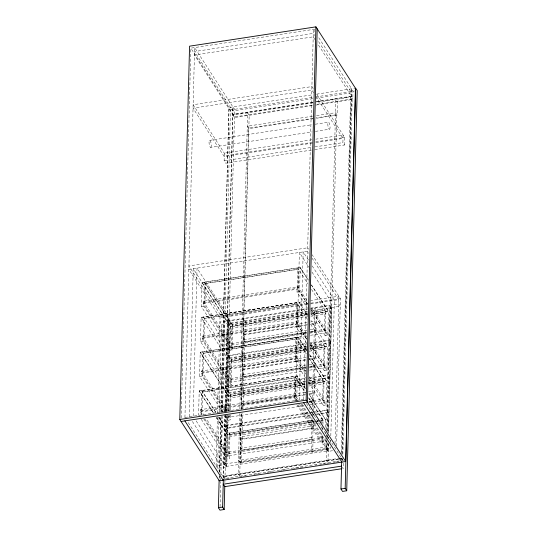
<?xml version="1.0" encoding="UTF-8"?>
<svg xmlns="http://www.w3.org/2000/svg" width="537" height="537" viewBox="0 0 537 537"><rect width="100%" height="100%" fill="white"/><g stroke="black" fill="none" stroke-linecap="round" stroke-linejoin="round"><path stroke-width="0.4" stroke-dasharray="2.69 2.01" d="M181.15 418.108L187.265 184.58M187.285 183.741L190.836 48.149L314.917 29.173M184.936 417.531L194.629 47.565L232.883 106.95L224.902 411.624M189.366 416.772L193.239 268.701L230.279 326.295L229.648 350.5L232.172 350.111L232.81 325.912L204.577 282.086L203.939 306.285L232.172 350.111M193.152 416.188L197.032 268.124L228.232 316.548L225.755 411.08M305.412 388.412L297.344 375.893L199.207 390.902L198.576 415.101L201.1 414.718L201.737 390.513L216.075 412.772M222.446 411.892L199.589 376.417L200.22 352.218L298.357 337.209L306.869 350.426M231.897 360.783L231.259 384.982L228.735 385.371L200.502 341.545L201.133 317.347L299.27 302.338L307.332 314.971M229.648 350.5L201.415 306.674L202.046 282.469L300.183 267.46L308.251 279.985M202.127 414.765L200.335 411.986L200.395 409.697L295.162 395.205L298.297 400.078M225.996 411.564L201.348 373.302L201.409 371.013L296.176 356.521L306.03 371.826M306.305 370.658L230.494 382.257L202.261 338.431L202.321 336.142L297.089 321.65L306.942 336.954M306.392 335.914L231.407 347.379L203.174 303.559L203.234 301.27L298.001 286.778L307.412 301.385M224.969 411.51L202.113 376.034L202.751 351.829L230.977 395.769M231.259 384.982L203.026 341.156L203.664 316.958L231.89 360.898M294.316 395.333L295.162 396.648L202.087 410.886L202.583 391.829L295.665 377.592L295.102 397.494L297.344 400.971M295.33 356.649L296.176 357.964L203.1 372.201L203.597 353.145L296.679 338.907L296.115 358.81L306.238 374.625M296.243 321.777L297.089 323.093L204.013 337.33L204.51 318.273L297.592 304.036L297.028 323.939L306.882 339.243M297.156 286.906L298.001 288.221L204.926 302.459L205.423 283.402L298.505 269.165L297.941 289.06L307.352 303.673M217.431 416.517L216.143 465.874L224.56 464.586L226.117 466.995L217.693 468.284L219.029 417.256M217.519 413.175L220.11 314.373L307.533 301.002M311.46 150.078L225.681 163.194L224.13 160.785L224.325 153.159L311.755 139.788M219.156 412.241L221.459 324.408L219.908 321.999L307.339 308.627M219.19 477.601L219.237 475.923M219.344 471.741L220.794 416.484M220.902 412.302L228.883 107.561L312.547 94.767M219.385 478.326L219.452 475.816M219.539 472.466L221.002 416.39M221.116 412.201L229.091 107.528L190.836 48.149M221.855 415.839L220.559 465.196L192.078 420.981M221.942 412.497L224.439 317.132M220.042 506.8L220.7 481.682M220.72 480.85L220.788 478.339M220.875 474.99L222.412 416.383M222.519 412.201L230.433 109.971L228.883 107.561M223.164 478.198L224.795 415.806M223.372 478.131L225.01 415.739M225.117 411.657L233.092 106.917L234.649 109.326L226.735 411.557M225.647 415.262L224.352 464.619L195.864 420.404M224.56 464.586L225.855 415.235M225.943 411.886L228.332 320.71L229.883 323.12L227.581 410.953M327.644 442.649L327.422 450.932L226.762 466.324L225.211 463.914L226.205 425.801L314.588 412.288M310.386 415.007L227.775 427.64L226.225 425.23L226.486 415.195M226.574 411.845L227.117 390.929L305.593 378.927M305.506 381.022L228.688 392.769L227.138 390.359L228.037 356.058L306.506 344.056M306.419 346.15L229.601 357.897L228.05 355.487L228.95 321.186L307.419 309.184M224.869 482.716L224.916 481.038M224.936 480.206L226.627 415.638M226.117 466.995L227.473 415.135M218.767 416.947L229.97 434.339L229.333 458.538L226.809 458.927L227.44 434.722L216.236 417.336M230.48 414.873L230.346 419.853L227.822 420.243L227.95 415.255M228.064 411.107L228.453 396.044L200.22 352.218M228.735 385.371L229.366 361.166L306.855 349.318M226.762 466.324L227.762 428.211L226.205 425.801M227.775 427.64L228.104 415.094M228.212 410.912L228.675 393.339L227.117 390.929M228.688 392.769L229.588 358.468L228.037 356.058M229.601 357.897L230.501 323.596L228.95 321.186M300.988 404.247L323.395 439.031L323.334 441.32L228.567 455.812L228.628 453.523L206.221 418.739M229.467 453.396L228.621 452.08L229.064 435.312L314.729 422.21M303.747 405.784L229.581 417.128L229.641 414.839M229.702 410.879L230.078 396.628L305.036 385.163M230.494 382.257L230.554 379.968L202.321 336.142M231.393 379.84L230.548 378.525L230.991 361.757L306.768 350.164M231.407 347.379L231.467 345.096L203.234 301.27M232.306 344.962L231.46 343.653L231.903 326.879L307.681 315.293M230.588 410.718L230.984 395.655M239.75 413.483L238.166 473.782L239.724 476.191L241.368 413.383M239.858 409.342L247.617 112.857L249.175 115.267L241.475 409.194M241.059 413.826L239.791 462.411L328.026 448.919L328.201 442.219M241.194 408.798L248.544 128.168L312.863 118.328M241.207 413.772L240.965 422.975L242.516 425.385L242.825 413.678M241.314 409.637L241.865 388.674L243.415 391.084L242.952 408.657M242.664 408.563L242.784 403.985L305.687 394.366M305.506 377.793L295.196 361.797L295.827 337.592L306.137 353.594M306.862 343.62L296.109 326.926L296.739 302.72L307.493 319.528M307.332 308.05L297.021 292.047L297.652 267.849L307.963 283.966M295.498 400.535L299.377 252.471L308.876 267.211M297.344 375.893L296.713 400.092L294.182 400.481L294.82 376.276L305.573 392.977M298.357 337.209L297.72 361.408L295.196 361.797M306.701 339.055L298.639 326.536L299.27 302.338M307.614 304.184L299.552 291.665L300.183 267.46M299.29 399.958L303.17 251.893L308.594 260.311M303.714 399.367L313.4 29.401L314.749 31.495M311.997 417.632L311.131 450.778L312.682 453.188L313.031 439.85L311.48 437.433L240.301 448.321L241.851 450.731L313.031 439.85M312.272 407.086L313.044 377.793L314.595 380.203L314.246 393.54L308.453 394.427M313.333 428.412L311.775 426.002L240.596 436.89L242.153 439.3L313.333 428.412L313.527 420.907M313.803 410.335L314.044 401.166L312.494 398.749L309.184 399.26M309.265 364.516L313.407 363.878L314.957 366.288L314.608 379.632L313.058 377.216L313.957 342.915L315.508 345.331L315.159 358.669L309.366 359.555M310.178 329.637L314.32 329.006L315.87 331.416L315.521 344.754L313.97 342.344L314.87 308.043L316.421 310.453L316.071 323.798L311.104 324.556M322.549 439.159L321.703 437.843L321.811 433.654M321.945 428.62L322.012 426.109M323.563 400.474L322.717 399.159L323.153 382.391L309.151 384.532M324.476 365.603L323.63 364.287L324.066 347.52L310.064 349.661M325.388 330.732L324.543 329.416L324.979 312.648L310.977 314.789M325.093 438.105L324.945 443.918L322.415 444.307L322.683 434.131M322.784 430.184L322.838 428.257M322.938 424.371L323.052 420.102L308.708 397.843M309.56 354.601L326.59 381.035L325.959 405.234L323.428 405.623L324.059 381.418L309.272 358.461M310.151 348.815L327.503 346.157L326.872 370.362L324.341 370.745L324.979 346.546M311.386 284.852L328.416 311.285L327.785 335.491L325.254 335.873L325.892 311.675M309.171 376.692L324.408 400.347L324.348 402.636L308.688 405.026M309.601 370.154L325.261 367.758L325.321 365.475L310.084 341.821M310.514 335.283L326.174 332.886L326.234 330.604L310.997 306.949M325.207 433.95L325.247 432.292M325.375 427.304L325.576 419.719L308.997 393.977M327.422 450.932L325.872 448.523L326.107 439.407M326.368 429.466L326.872 410.409L315.407 412.161M311.212 414.879L328.436 412.248L326.885 409.838L327.785 375.538L308.903 378.424M308.815 380.518L329.349 377.377L327.798 374.967L328.698 340.666L309.815 343.552M309.728 345.64L330.262 342.505L328.711 340.089L329.611 305.788L310.728 308.681M332.638 450.704L328.04 451.409L326.489 448.999L326.704 440.629M326.818 436.447L326.885 433.943M326.973 430.593L330.255 305.123L331.806 307.533L328.523 433.003M326.912 441.085L326.409 460.283L327.959 462.693L328.308 449.355L326.758 446.945L238.515 460.437L240.073 462.854L328.308 449.355M327.006 437.252L327.073 434.742M327.174 431.03L335.86 99.358L337.411 101.775L337.061 115.113L316.447 118.261M327.751 438.501L327.812 436.017M327.926 431.876L328.422 412.819L326.872 410.409M328.436 412.248L329.335 377.947L327.785 375.538M329.349 377.377L330.248 343.076L328.698 340.666M330.262 342.505L331.161 308.198L329.611 305.788M328.288 438.863L328.335 437.192M328.443 433.003L336.78 114.67L316.165 117.825M328.04 451.409L328.235 443.877M328.369 438.857L328.416 437.185M330.53 446.71L330.49 448.382L302.002 404.166M330.644 442.528L330.711 440.018M330.819 435.836L334.363 300.317L312.212 265.929M335.021 443.528L338.881 296.209L310.836 300.498M314.763 149.568L344.452 145.03L342.901 142.62L343.103 134.995L315.884 139.157M336.571 445.938L340.431 298.619L312.205 254.807M344.452 145.03L344.653 137.405L316.877 94.29M341.304 452.167L350.601 97.11L316.065 102.386M341.727 460.028L341.774 458.021M341.888 453.832L351.446 88.813L352.997 91.23L352.796 98.848L316.38 104.42M341.935 460.034L341.988 457.907M342.096 453.725L351.654 88.786L318.347 37.087M342.747 458.766L342.7 460.444L341.149 458.027M342.854 454.577L352.151 99.52L350.601 97.11M343.257 463.203L343.116 468.539L342.344 467.331M316.682 94.129L355.655 88.175M230.433 109.971L312.447 97.432M315.756 96.922L354.4 91.015M312.782 98.714L232.776 110.951L194.522 51.565L313.293 33.401L314.642 35.502M316.085 98.211L351.554 92.787L318.246 41.087M312.695 102.144L232.689 114.381L194.434 54.996L313.205 36.831L315.004 39.631M315.991 101.641L351.46 96.217L317.703 43.819M313.172 102.258L232.897 114.535L234.447 116.952L313.071 104.923M316.488 101.755L351.245 96.438L352.796 98.848M312.769 102.896L232.877 115.113L234.434 117.522L312.668 105.554M315.971 105.051L352.151 99.52M312.42 116.234L247.268 126.195L248.826 128.605L313.145 118.771M316.541 115.603L335.511 112.703L337.061 115.113M209.678 140.365L311.957 124.725M315.253 124.222L328.449 122.201M210.672 147.4A3.558 1.007 81.3 0 0 210.806 142.117A3.558 1.007 81.3 0 0 209.047 142.13A3.558 1.007 81.3 0 0 210.672 147.4L312.118 131.887M315.42 131.377L329.443 129.236A3.558 1.007 81.3 0 0 329.577 123.953A3.558 1.007 81.3 0 0 327.818 123.966A3.558 1.007 81.3 0 0 329.443 129.236M312.487 142.325L225.882 155.569L193.132 104.735L311.903 86.571L313.259 88.679M315.783 141.822L344.653 137.405M312.494 143.097L224.238 156.589L193.038 108.165L311.816 90.001L313.621 92.807M315.79 142.587L343.009 138.425L316.333 97.016M224.13 160.785L311.561 147.413M314.857 146.91L342.901 142.62M205.423 283.516L298.498 269.279M203.174 303.559L297.941 289.06M201.415 306.674L203.939 306.285M297.021 292.047L299.552 291.665M201.133 317.461L299.263 302.452M204.503 318.387L297.585 304.15M307.439 303.667L221.66 316.783L188.91 265.949L307.681 247.785L308.587 249.188M310.735 303.163L340.431 298.619M307.446 304.432L220.016 317.803L188.816 269.379L307.594 251.215L308.95 253.323M310.748 303.929L338.787 299.639L312.111 258.237M310.634 308.124L338.679 303.835L340.23 306.244L310.54 310.789M221.459 324.408L307.238 311.292M230.501 323.596L307.318 311.849M310.628 311.339L331.161 308.198M307.741 313.004L231.957 324.71L307.741 313.118M311.037 312.5L325.039 310.359L311.037 312.615M230.279 326.295L307.768 314.447M311.064 313.944L328.416 311.285M307.761 314.561L230.279 326.409L202.046 282.583L300.183 267.58L308.245 280.099M311.057 314.058L328.416 311.4L311.386 284.966M307.708 316.729L232.749 328.194L231.903 326.879M311.004 316.226L325.831 313.964L324.979 312.648M202.261 338.431L297.028 323.939M307.07 322.522L243.342 332.269L244.892 334.679L306.969 325.187M310.379 322.019L314.521 321.381L316.071 323.798M307.513 324.623L244.61 334.242L244.409 341.868L306.486 332.369M310.822 324.113L315.79 323.355L315.588 330.98L309.795 331.866M200.502 341.545L203.026 341.156M296.109 326.926L298.639 326.536M306.869 330.148L243.14 339.894L244.691 342.304L306.768 332.812M231.46 343.653L306.419 332.188M309.715 331.685L324.543 329.416M310.077 332.302L315.87 331.416M231.467 345.096L306.452 333.625M309.742 333.121L326.234 330.604M203.59 353.259L296.672 339.022M228.05 355.487L306.52 343.485M309.829 342.982L328.711 340.089M229.588 358.468L306.405 346.721M309.715 346.217L330.248 343.076M306.828 347.875L231.044 359.582L306.828 347.989M310.124 347.372L324.126 345.231L310.124 347.486M306.849 349.433L229.366 361.28L201.133 317.347M310.144 348.929L327.503 346.278L310.923 320.421M305.969 351.728L231.836 363.066L230.991 361.757M309.265 351.225L324.919 348.835L324.066 347.52M201.348 373.302L296.115 358.81M306.157 357.394L242.429 367.14L243.979 369.55L306.056 360.058M309.466 356.89L313.608 356.259L315.159 358.669M305.768 359.622L243.697 369.114L243.496 376.739L306.399 367.12M309.084 359.112L314.877 358.226L314.675 365.851L309.708 366.61M199.589 376.417L202.113 376.034M305.956 365.019L242.227 374.766L243.778 377.175L305.855 367.684M230.548 378.525L306.332 366.932M309.627 366.429L323.63 364.287M309.164 367.174L314.957 366.288M230.554 379.968L306.365 368.375M309.648 367.872L325.321 365.475M202.583 391.943L295.659 377.706M227.138 390.359L305.607 378.357M308.916 377.853L327.798 374.967M228.675 393.339L305.493 381.592M308.802 381.089L329.335 377.947M305.097 382.874L230.131 394.453L305.09 382.988M308.386 382.371L323.214 380.102L308.386 382.485M228.453 396.044L305.117 384.317M308.413 383.814L326.59 381.035M305.117 384.432L228.453 396.158L200.22 352.332L298.35 337.323L306.869 350.54M308.406 383.928L326.59 381.149L309.56 354.715M305.056 386.606L230.923 397.944L230.078 396.628M309.178 385.975L324.006 383.707L323.153 382.391M305.244 392.272L241.516 402.018L243.066 404.428L305.144 394.93M308.553 391.762L312.688 391.131L314.246 393.54M308.997 393.863L313.964 393.104L313.762 400.723L308.795 401.481M200.335 411.986L295.102 397.494M184.943 417.444L303.714 399.28M308.715 401.3L322.717 399.159M309.077 401.924L314.044 401.166M308.735 402.743L324.408 400.347M226.225 425.23L308.835 412.597M309.661 412.47L312.145 412.094L313.695 414.504M312.964 411.966L326.885 409.838M227.762 428.211L316.139 414.698M316.958 414.571L328.422 412.819M313.145 420.176L229.118 433.137L313.138 420.29M320.555 419.041L322.2 418.786L320.555 419.155M227.44 434.722L315.635 421.236M316.461 421.109L319.757 420.605M320.576 420.484L325.576 419.719M315.635 421.35L227.44 434.842L216.236 417.45M316.454 421.223L319.75 420.719M320.576 420.599L325.576 419.833L308.99 394.091M315.555 422.082L318.85 421.579M319.669 421.451L322.14 421.075L322.992 422.391L320.522 422.767M315.575 423.525L229.91 436.628L229.064 435.312M316.4 423.398L319.696 422.894M228.621 452.08L321.703 437.843M228.628 453.523L323.395 439.031M225.211 463.914L325.872 448.523M326.489 448.999L331.081 448.294M340.33 458.155L223.426 476.037L224.983 478.447L339.424 460.941M338.451 459.014L223.412 476.608L224.58 478.413M339.283 458.887L341.767 458.504M338.672 459.169L223.197 476.829L187.641 421.639M339.498 459.041L341.968 458.665M227.446 478.635L229.104 478.386M240.69 476.614L242.348 476.359M243.174 476.232L246.483 475.728M253.934 474.587L255.585 474.332M256.418 474.205L259.727 473.701M267.178 472.56L268.829 472.305M269.655 472.184L272.138 471.801M280.415 470.533L282.073 470.284M282.898 470.157L286.208 469.647M293.658 468.512L295.316 468.257M296.142 468.13L299.451 467.626M300.277 467.499L303.593 466.989M315.179 465.217L316.83 464.968M320.146 464.458L321.797 464.21M322.623 464.082L325.939 463.572M326.764 463.444L329.248 463.069M333.383 462.438L335.041 462.182M335.867 462.055L339.176 461.552M312.037 272.125L330.577 300.895M311.547 289.416L325.885 311.789M310.936 309.238L326.174 332.886M310.755 309.057L327.785 335.491M310.916 313.615L325.254 335.873M310.634 324.288L324.972 346.66M310.024 344.11L325.261 367.758M310.285 344.626L326.872 370.362M310.003 348.486L324.341 370.745M295.827 337.706L306.137 353.708M309.272 358.575L324.059 381.532M308.661 378.29L325.959 405.234M308.641 382.666L323.428 405.623M305.405 388.526L297.344 376.007L199.207 391.017L213.545 413.275M294.813 376.39L305.566 393.091M308.708 397.957L323.046 420.216M306.412 403.475L343.318 460.914M312.125 412.664L313.682 415.074M299.579 404.448L324.945 443.918M298.216 404.75L326.697 448.966M296.874 404.656L322.415 444.307M204.57 282.2L232.803 326.026M204.073 301.143L204.926 302.459M203.161 336.014L204.013 337.33M202.248 370.886L203.1 372.201M201.409 371.013L226.95 410.664M228.681 415.732L229.581 417.128M227.661 415.685L230.346 419.853M224.688 415.376L227.822 420.243M201.731 390.627L216.075 412.886M218.76 417.061L229.964 434.453M199.207 390.902L213.551 413.161M201.234 409.57L202.087 410.886M200.395 409.697L203.53 414.571M204.819 418.941L228.567 455.812M203.792 418.887L229.333 458.538M201.261 419.276L226.809 458.927M240.952 423.552L239.952 461.659L241.502 464.069L242.502 425.962L240.952 423.552M242.778 353.802L241.878 388.103L243.429 390.513L244.328 356.212L242.778 353.802M243.691 318.931L242.791 353.232L244.342 355.642L245.241 321.341L243.691 318.931M241.872 438.863L241.569 450.295L312.749 439.407L313.051 427.976L241.872 438.863"/><path stroke-width="0.81" d="M179.788 419.484L189.568 46.175L315.917 26.85L355.447 88.202L345.674 461.511L219.318 480.837L179.788 419.484L306.144 400.159L345.674 461.511M224.781 486.066L224.171 509.506L219.955 510.15L218.405 507.74L219.13 480.112M224.171 509.506L222.613 507.096L223.338 479.467M306.144 400.159L315.917 26.85M317.192 28.823L307.412 402.132L181.063 421.458M346.727 490.764L345.177 488.355L355.655 88.175L357.212 90.585L346.727 490.764L342.519 491.409L340.968 488.999L341.666 462.203M341.566 466.129L223.211 484.226L224.768 486.636L341.465 468.794M218.405 507.74L222.613 507.096M340.968 488.999L345.177 488.355M303.627 402.71L341.881 462.095M184.849 420.874L223.11 480.259"/></g></svg>
